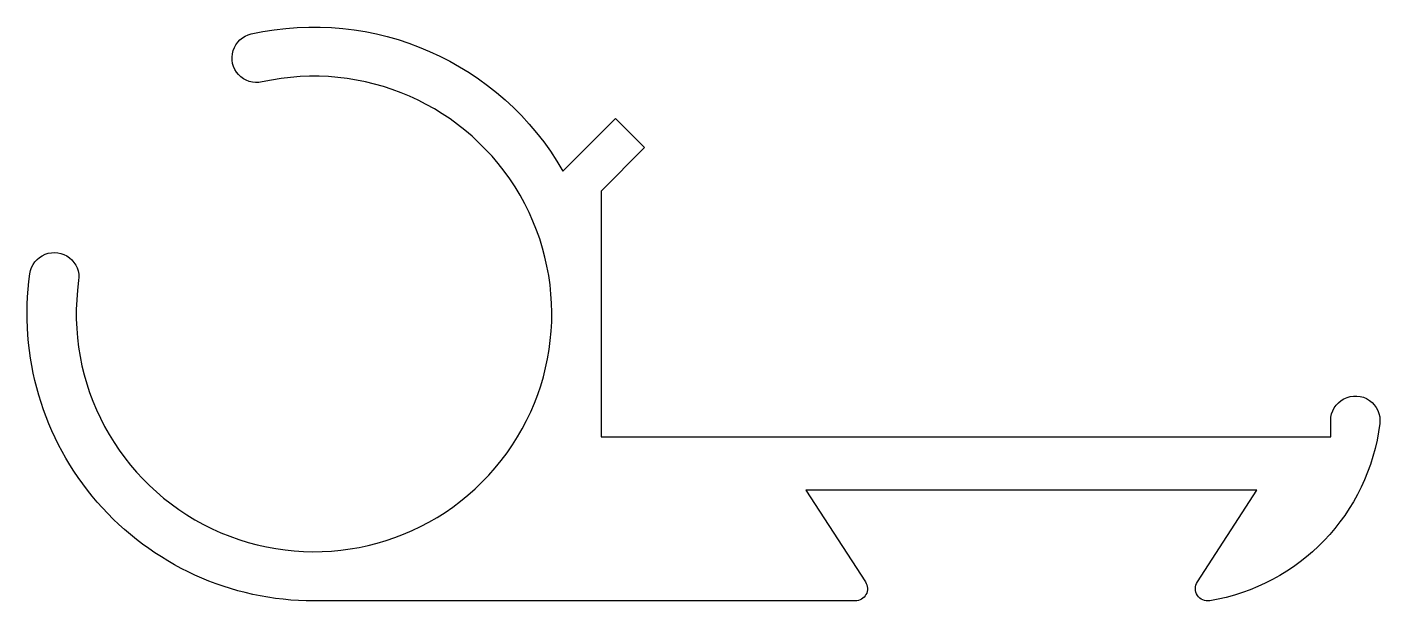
# Model space of a CAD drawing. Extents: x 238.6 to 271.6, y 246.9 to 260.9.
import ezdxf

# ---------------------------------------------------------------- set-up
doc = ezdxf.new("R2010")
doc.units = 0
doc.layers.add('ANA', color=220, linetype='CONTINUOUS')

msp = doc.modelspace()

# ---------------------------------------------------------------- linework, layer by layer
at = {"layer": 'ANA'}
msp.add_lwpolyline([(238.675, 254.894, -1), (239.863, 254.726, 3.20667), (244.336, 259.57, -1), (244.074, 260.741, -0.328673), (251.676, 257.395), (252.959, 258.678), (253.666, 257.971), (252.605, 256.91), (252.605, 250.91), (270.405, 250.91), (270.405, 251.31, -1.063123), (271.601, 251.237, -0.332639), (267.454, 246.914, -0.651754), (267.153, 247.373), (268.605, 249.61), (257.605, 249.61), (259.057, 247.373, -0.594845), (258.805, 246.91), (245.605, 246.91, -0.456169)], format="xyb", close=True, dxfattribs=at)

doc.saveas('drawing.dxf')
